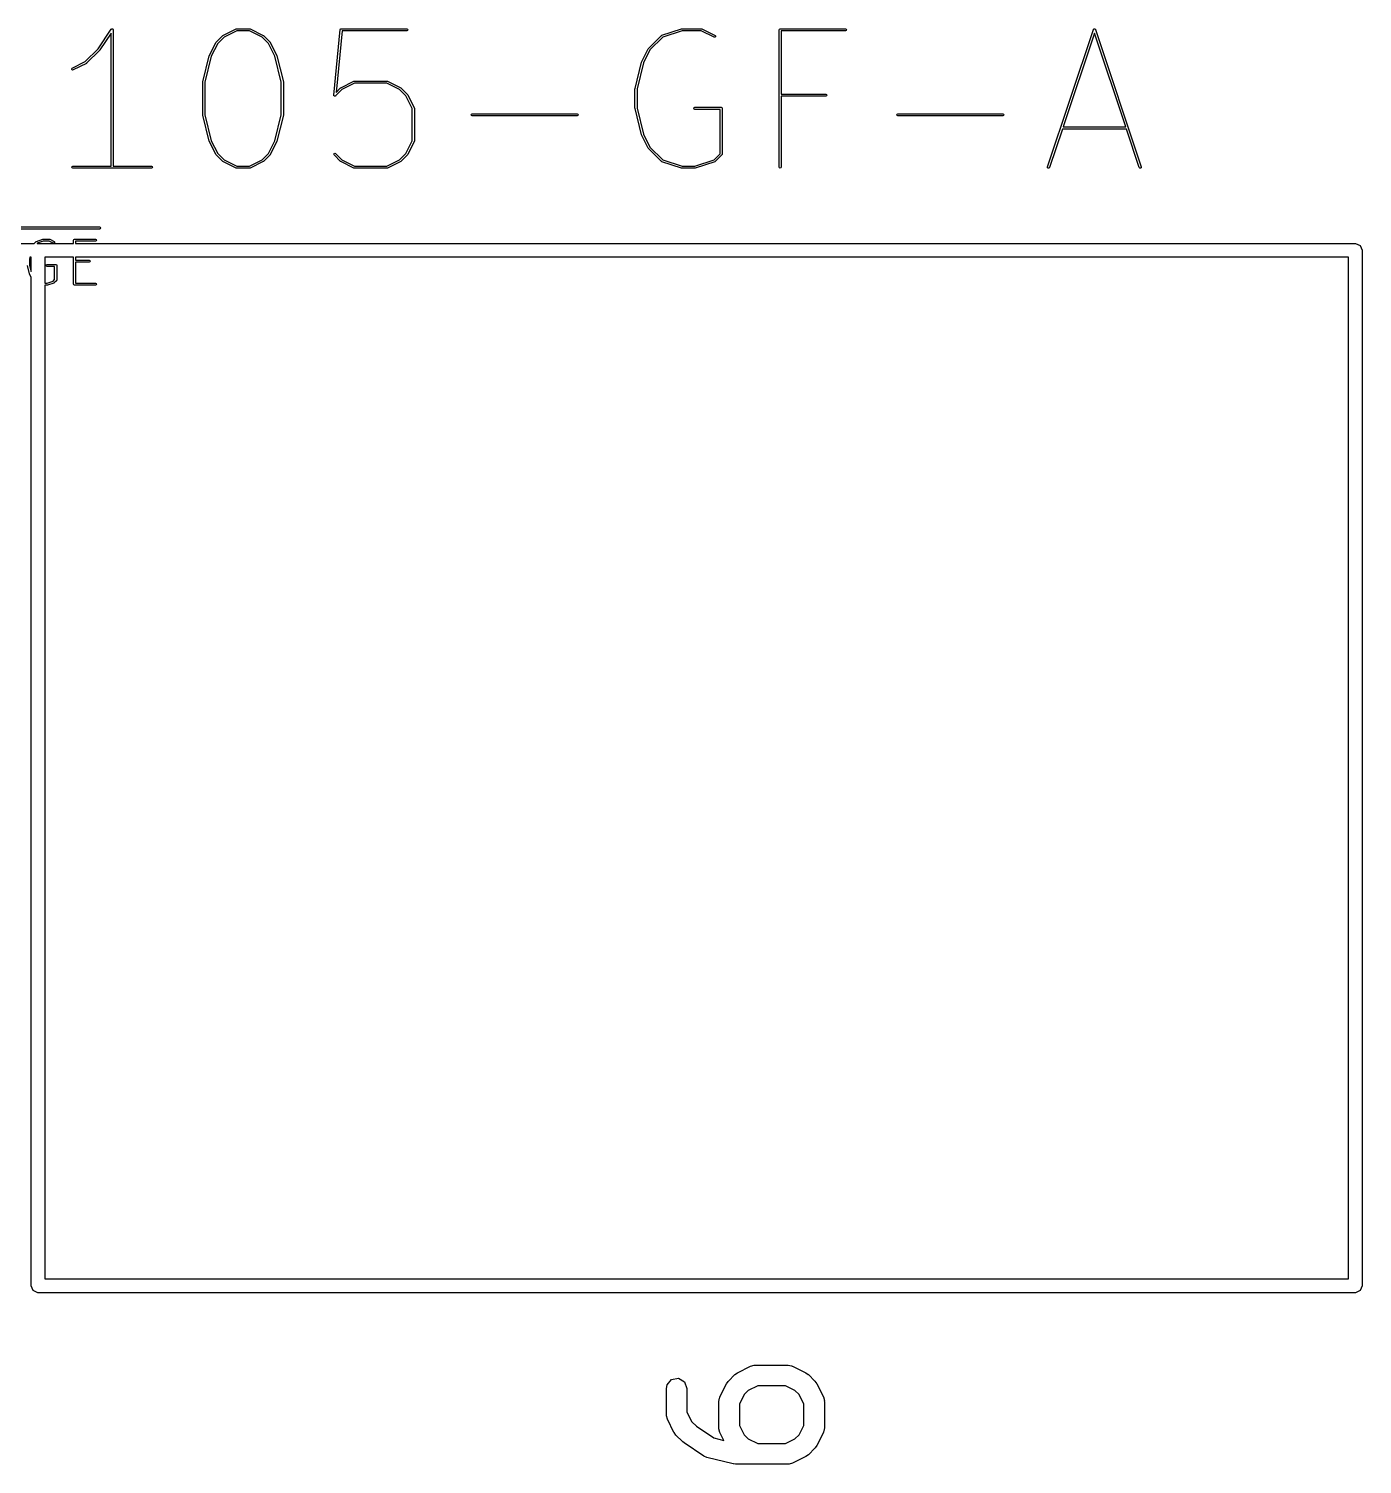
# Model space of a CAD drawing. Extents: x 0.14 to 2.87, y -2.36 to 0.08.
# Drawn here: x 2.034 to 2.4158, y -0.3546 to 0.0563 of the extents above; entities that cross this region are included whole.
import ezdxf

# ---------------------------------------------------------------- set-up
doc = ezdxf.new("R2010")
doc.units = 0
doc.header["$MEASUREMENT"] = 0
doc.layers.add('BLACK', color=7, linetype='CONTINUOUS')

msp = doc.modelspace()

# ---------------------------------------------------------------- linework, layer by layer
at = {"layer": 'BLACK', "linetype": 'CONTINUOUS'}
for p, q in [((2.05388, 0.050594), (2.05761, 0.056194)), ((2.05756, 0.055055), (2.05435, 0.050242)), ((2.05756, 0.016955), (2.05756, 0.055055)), ((2.05761, 0.056194), (2.05763, 0.056211)), ((2.05763, 0.056211), (2.05765, 0.056239)), ((2.05765, 0.056239), (2.05773, 0.056272)), ((2.05773, 0.056272), (2.0578, 0.05632)), ((2.0578, 0.05632), (2.05783, 0.056314)), ((2.05783, 0.056314), (2.05786, 0.056325)), ((2.05786, 0.056325), (2.05793, 0.056292)), ((2.05793, 0.056292), (2.05802, 0.056276)), ((2.05802, 0.056276), (2.05804, 0.05625)), ((2.05804, 0.05625), (2.05806, 0.056239)), ((2.05806, 0.056239), (2.0581, 0.056159)), ((2.0581, 0.056159), (2.05814, 0.056088)), ((2.05814, 0.056088), (2.05814, 0.056058)), ((2.05814, 0.056058), (2.05815, 0.05603)), ((2.05815, 0.05603), (2.05815, 0.016955)), ((2.08764, 0.052489), (2.08952, 0.054364)), ((2.0899, 0.053913), (2.08809, 0.052106)), ((2.08952, 0.054364), (2.08956, 0.054383)), ((2.08956, 0.054383), (2.08959, 0.054419)), ((2.08959, 0.054419), (2.09334, 0.056294)), ((2.09355, 0.055735), (2.0899, 0.053913)), ((2.09334, 0.056294), (2.09341, 0.056299)), ((2.09341, 0.056299), (2.09348, 0.056325)), ((2.09348, 0.056325), (2.09723, 0.056325)), ((2.09716, 0.055735), (2.09355, 0.055735)), ((2.1008, 0.053913), (2.09716, 0.055735)), ((2.09723, 0.056325), (2.09729, 0.056299)), ((2.09729, 0.056299), (2.09736, 0.056294)), ((2.09736, 0.056294), (2.10111, 0.054419)), ((2.10261, 0.052105), (2.1008, 0.053913)), ((2.10111, 0.054419), (2.10114, 0.054383)), ((2.10114, 0.054383), (2.10118, 0.054364)), ((2.10118, 0.054364), (2.10306, 0.052489)), ((2.1213, 0.037312), (2.12318, 0.056059)), ((2.12374, 0.055735), (2.12197, 0.038076)), ((2.12318, 0.056059), (2.12323, 0.056147)), ((2.12323, 0.056147), (2.12326, 0.056239)), ((2.12326, 0.056239), (2.12328, 0.056245)), ((2.12328, 0.056245), (2.12329, 0.056259)), ((2.12329, 0.056259), (2.12338, 0.056287)), ((2.12338, 0.056287), (2.12347, 0.056325)), ((2.12347, 0.056325), (2.14222, 0.056325)), ((2.14222, 0.055735), (2.12374, 0.055735)), ((2.14222, 0.056325), (2.14243, 0.056239)), ((2.14243, 0.055821), (2.14222, 0.055735)), ((2.14243, 0.056239), (2.14251, 0.05603)), ((2.14251, 0.05603), (2.14243, 0.055821)), ((2.21138, 0.050614), (2.21513, 0.054364)), ((2.2155, 0.053897), (2.21183, 0.050231)), ((2.21513, 0.054364), (2.21519, 0.05439)), ((2.21519, 0.05439), (2.21524, 0.054435)), ((2.21524, 0.054435), (2.22087, 0.05631)), ((2.22101, 0.055735), (2.2155, 0.053897)), ((2.22087, 0.05631), (2.22091, 0.056307)), ((2.22091, 0.056307), (2.22096, 0.056325)), ((2.22096, 0.056325), (2.22658, 0.056325)), ((2.22651, 0.055735), (2.22101, 0.055735)), ((2.2302, 0.053891), (2.22651, 0.055735)), ((2.22658, 0.056325), (2.22665, 0.056299)), ((2.22665, 0.056299), (2.22672, 0.056294)), ((2.22672, 0.056294), (2.23047, 0.054419)), ((2.23043, 0.053875), (2.2302, 0.053891)), ((2.2306, 0.054023), (2.23043, 0.053875)), ((2.23047, 0.054419), (2.23061, 0.054249)), ((2.23061, 0.054249), (2.2306, 0.054023)), ((2.24879, 0.05603), (2.24887, 0.056239)), ((2.24879, 0.01666), (2.24879, 0.05603)), ((2.24887, 0.056239), (2.24908, 0.056325)), ((2.24908, 0.056325), (2.26783, 0.056325)), ((2.26783, 0.055735), (2.24938, 0.055735)), ((2.24938, 0.055735), (2.24938, 0.037578)), ((2.26783, 0.056325), (2.26804, 0.056239)), ((2.26804, 0.055821), (2.26783, 0.055735)), ((2.26804, 0.056239), (2.26812, 0.05603)), ((2.26812, 0.05603), (2.26804, 0.055821)), ((2.32567, 0.016753), (2.33879, 0.056123)), ((2.33907, 0.055096), (2.33011, 0.028204)), ((2.33879, 0.056123), (2.3388, 0.05614)), ((2.3388, 0.05614), (2.33881, 0.056162)), ((2.33881, 0.056162), (2.33888, 0.056224)), ((2.33888, 0.056224), (2.33894, 0.056294)), ((2.33894, 0.056294), (2.33896, 0.056296)), ((2.33896, 0.056296), (2.33898, 0.05631)), ((2.33898, 0.05631), (2.33907, 0.056303)), ((2.33907, 0.056303), (2.33916, 0.05631)), ((2.34803, 0.028204), (2.33907, 0.055096)), ((2.33916, 0.05631), (2.33918, 0.056296)), ((2.33918, 0.056296), (2.3392, 0.056294)), ((2.3392, 0.056294), (2.33926, 0.056223)), ((2.33926, 0.056223), (2.33933, 0.056162)), ((2.33933, 0.056162), (2.33934, 0.05614)), ((2.33934, 0.05614), (2.33935, 0.056123)), ((2.33935, 0.056123), (2.35247, 0.016753)), ((2.05018, 0.046899), (2.05388, 0.050594)), ((2.05431, 0.050197), (2.05056, 0.046447)), ((2.05433, 0.050225), (2.05431, 0.050197)), ((2.05435, 0.050242), (2.05433, 0.050225)), ((2.08571, 0.048663), (2.08759, 0.052413)), ((2.08809, 0.052106), (2.08626, 0.048428)), ((2.08759, 0.052413), (2.08762, 0.052444)), ((2.08762, 0.052444), (2.08764, 0.052489)), ((2.10445, 0.048428), (2.10261, 0.052105)), ((2.10306, 0.052489), (2.10308, 0.052444)), ((2.10308, 0.052444), (2.10311, 0.052413)), ((2.10311, 0.052413), (2.10499, 0.048663)), ((2.20945, 0.046788), (2.21132, 0.050538)), ((2.21183, 0.050231), (2.20999, 0.046553)), ((2.21132, 0.050538), (2.21136, 0.05057)), ((2.21136, 0.05057), (2.21138, 0.050614)), ((2.04647, 0.045046), (2.05018, 0.046899)), ((2.05049, 0.046392), (2.04674, 0.044517)), ((2.05052, 0.046429), (2.05049, 0.046392)), ((2.05056, 0.046447), (2.05052, 0.046429)), ((2.08382, 0.041104), (2.08569, 0.048602)), ((2.08626, 0.048428), (2.0844, 0.040996)), ((2.08569, 0.048602), (2.08571, 0.048629)), ((2.08571, 0.048629), (2.08571, 0.048663)), ((2.1063, 0.040996), (2.10445, 0.048428)), ((2.10499, 0.048663), (2.10499, 0.048629)), ((2.10499, 0.048629), (2.10501, 0.048602)), ((2.10501, 0.048602), (2.10689, 0.041104)), ((2.20755, 0.039229), (2.20942, 0.046728)), ((2.20999, 0.046553), (2.20813, 0.039121)), ((2.20942, 0.046728), (2.20944, 0.046755)), ((2.20944, 0.046755), (2.20945, 0.046788)), ((2.04633, 0.044875), (2.04647, 0.045046)), ((2.04634, 0.044649), (2.04633, 0.044875)), ((2.04651, 0.044501), (2.04634, 0.044649)), ((2.04674, 0.044517), (2.04651, 0.044501)), ((2.08382, 0.041066), (2.08382, 0.041104)), ((2.10689, 0.041104), (2.10688, 0.041066)), ((2.12334, 0.039421), (2.12709, 0.041296)), ((2.12709, 0.041296), (2.12716, 0.041301)), ((2.12716, 0.041301), (2.12722, 0.041327)), ((2.12722, 0.041327), (2.1366, 0.041327)), ((2.1366, 0.041327), (2.13666, 0.041301)), ((2.13666, 0.041301), (2.13673, 0.041296)), ((2.13673, 0.041296), (2.14048, 0.039421)), ((2.08381, 0.041032), (2.08382, 0.041066)), ((2.08381, 0.031658), (2.08381, 0.041032)), ((2.0844, 0.040996), (2.0844, 0.031694)), ((2.1063, 0.031694), (2.1063, 0.040996)), ((2.10688, 0.041066), (2.10689, 0.041032)), ((2.10689, 0.041032), (2.10689, 0.031658)), ((2.12131, 0.037297), (2.1213, 0.037312)), ((2.1213, 0.037282), (2.12131, 0.037297)), ((2.12134, 0.037191), (2.1213, 0.037282)), ((2.12137, 0.037095), (2.12134, 0.037191)), ((2.12138, 0.037088), (2.12137, 0.037095)), ((2.12139, 0.037074), (2.12138, 0.037088)), ((2.12148, 0.037035), (2.12139, 0.037074)), ((2.12157, 0.036989), (2.12148, 0.037035)), ((2.12158, 0.036993), (2.12157, 0.036989)), ((2.1216, 0.036987), (2.12158, 0.036993)), ((2.12169, 0.037025), (2.1216, 0.036987)), ((2.12178, 0.037054), (2.12169, 0.037025)), ((2.12179, 0.037068), (2.12178, 0.037054)), ((2.12181, 0.037074), (2.12179, 0.037068)), ((2.12365, 0.038914), (2.12181, 0.037074)), ((2.12197, 0.038076), (2.12326, 0.039366)), ((2.12326, 0.039366), (2.12331, 0.039385)), ((2.12331, 0.039385), (2.12334, 0.039421)), ((2.12729, 0.040737), (2.12365, 0.038914)), ((2.13653, 0.040737), (2.12729, 0.040737)), ((2.14017, 0.038914), (2.13653, 0.040737)), ((2.14198, 0.037107), (2.14017, 0.038914)), ((2.14048, 0.039421), (2.14051, 0.039385)), ((2.14051, 0.039385), (2.14055, 0.039366)), ((2.14055, 0.039366), (2.14243, 0.037491)), ((2.1438, 0.033463), (2.14198, 0.037107)), ((2.14243, 0.037491), (2.14245, 0.037446)), ((2.14245, 0.037446), (2.14248, 0.037414)), ((2.14248, 0.037414), (2.14436, 0.033665)), ((2.20754, 0.039157), (2.20756, 0.039192)), ((2.20754, 0.033533), (2.20754, 0.039157)), ((2.20756, 0.039192), (2.20755, 0.039229)), ((2.20813, 0.039121), (2.20813, 0.033569)), ((2.24938, 0.037578), (2.2622, 0.037578)), ((2.2622, 0.036987), (2.24938, 0.036987)), ((2.24938, 0.036987), (2.24938, 0.01666)), ((2.2622, 0.037578), (2.26241, 0.037491)), ((2.26241, 0.037074), (2.2622, 0.036987)), ((2.26241, 0.037491), (2.2625, 0.037282)), ((2.2625, 0.037282), (2.26241, 0.037074)), ((2.1438, 0.024229), (2.1438, 0.033463)), ((2.14436, 0.033665), (2.14436, 0.033596)), ((2.14436, 0.033596), (2.14439, 0.033533)), ((2.14439, 0.033533), (2.14439, 0.024159)), ((2.20756, 0.033498), (2.20754, 0.033533)), ((2.20755, 0.033461), (2.20756, 0.033498)), ((2.20942, 0.025962), (2.20755, 0.033461)), ((2.20813, 0.033569), (2.20999, 0.026137)), ((2.22441, 0.033533), (2.2245, 0.033742)), ((2.2245, 0.033324), (2.22441, 0.033533)), ((2.2245, 0.033742), (2.22471, 0.033828)), ((2.22471, 0.033238), (2.2245, 0.033324)), ((2.22471, 0.033828), (2.23221, 0.033828)), ((2.23191, 0.033238), (2.22471, 0.033238)), ((2.23191, 0.020532), (2.23191, 0.033238)), ((2.23221, 0.033828), (2.23242, 0.033742)), ((2.23242, 0.033742), (2.2325, 0.033533)), ((2.2325, 0.033533), (2.2325, 0.020409)), ((2.08382, 0.031623), (2.08381, 0.031658)), ((2.08382, 0.031586), (2.08382, 0.031623)), ((2.08569, 0.024087), (2.08382, 0.031586)), ((2.0844, 0.031694), (2.08626, 0.024262)), ((2.10445, 0.024262), (2.1063, 0.031694)), ((2.10689, 0.031586), (2.10501, 0.024087)), ((2.10689, 0.031658), (2.10688, 0.031623)), ((2.10688, 0.031623), (2.10689, 0.031586)), ((2.16067, 0.031658), (2.16076, 0.031867)), ((2.16076, 0.031449), (2.16067, 0.031658)), ((2.16076, 0.031867), (2.16097, 0.031953)), ((2.16097, 0.031363), (2.16076, 0.031449)), ((2.16097, 0.031953), (2.19096, 0.031953)), ((2.19096, 0.031363), (2.16097, 0.031363)), ((2.19096, 0.031953), (2.19117, 0.031867)), ((2.19117, 0.031449), (2.19096, 0.031363)), ((2.19117, 0.031867), (2.19126, 0.031658)), ((2.19126, 0.031658), (2.19117, 0.031449)), ((2.28253, 0.031658), (2.28262, 0.031867)), ((2.28262, 0.031449), (2.28253, 0.031658)), ((2.28262, 0.031867), (2.28283, 0.031953)), ((2.28283, 0.031363), (2.28262, 0.031449)), ((2.28283, 0.031953), (2.31282, 0.031953)), ((2.31282, 0.031363), (2.28283, 0.031363)), ((2.31282, 0.031953), (2.31303, 0.031867)), ((2.31303, 0.031449), (2.31282, 0.031363)), ((2.31303, 0.031867), (2.31312, 0.031658)), ((2.31312, 0.031658), (2.31303, 0.031449)), ((2.20944, 0.025935), (2.20942, 0.025962)), ((2.20945, 0.025902), (2.20944, 0.025935)), ((2.21132, 0.022152), (2.20945, 0.025902)), ((2.20999, 0.026137), (2.21183, 0.022459)), ((2.32991, 0.027613), (2.32623, 0.016567)), ((2.34823, 0.027613), (2.32991, 0.027613)), ((2.33011, 0.028204), (2.34803, 0.028204)), ((2.35191, 0.016567), (2.34823, 0.027613)), ((2.08571, 0.02406), (2.08569, 0.024087)), ((2.08571, 0.024027), (2.08571, 0.02406)), ((2.08759, 0.020277), (2.08571, 0.024027)), ((2.08626, 0.024262), (2.08809, 0.020584)), ((2.08809, 0.020584), (2.0899, 0.018777)), ((2.1008, 0.018777), (2.10261, 0.020584)), ((2.10261, 0.020584), (2.10445, 0.024262)), ((2.10499, 0.024027), (2.10311, 0.020277)), ((2.10501, 0.024087), (2.10499, 0.02406)), ((2.10499, 0.02406), (2.10499, 0.024027)), ((2.1213, 0.020409), (2.12139, 0.020618)), ((2.12139, 0.020618), (2.1216, 0.020705)), ((2.1216, 0.020705), (2.12181, 0.020618)), ((2.12181, 0.020618), (2.12365, 0.018777)), ((2.14017, 0.018777), (2.14198, 0.020584)), ((2.14198, 0.020584), (2.1438, 0.024229)), ((2.14436, 0.024027), (2.14248, 0.020277)), ((2.14439, 0.024159), (2.14436, 0.024095)), ((2.14436, 0.024095), (2.14436, 0.024027)), ((2.21136, 0.02212), (2.21132, 0.022152)), ((2.21138, 0.022075), (2.21136, 0.02212)), ((2.21513, 0.018326), (2.21138, 0.022075)), ((2.21183, 0.022459), (2.2155, 0.018793)), ((2.04631, 0.01666), (2.0464, 0.016869)), ((2.0464, 0.016451), (2.04631, 0.01666)), ((2.0464, 0.016869), (2.04661, 0.016955)), ((2.04661, 0.016365), (2.0464, 0.016451)), ((2.04661, 0.016955), (2.05756, 0.016955)), ((2.05815, 0.016955), (2.0691, 0.016955)), ((2.0691, 0.016955), (2.06931, 0.016869)), ((2.06931, 0.016451), (2.0691, 0.016365)), ((2.06931, 0.016869), (2.0694, 0.01666)), ((2.0694, 0.01666), (2.06931, 0.016451)), ((2.08762, 0.020246), (2.08759, 0.020277)), ((2.08764, 0.020201), (2.08762, 0.020246)), ((2.08952, 0.018326), (2.08764, 0.020201)), ((2.08956, 0.018307), (2.08952, 0.018326)), ((2.08959, 0.018271), (2.08956, 0.018307)), ((2.09334, 0.016396), (2.08959, 0.018271)), ((2.0899, 0.018777), (2.09355, 0.016955)), ((2.09355, 0.016955), (2.09716, 0.016955)), ((2.09716, 0.016955), (2.1008, 0.018777)), ((2.10111, 0.018271), (2.09736, 0.016396)), ((2.10114, 0.018307), (2.10111, 0.018271)), ((2.10118, 0.018326), (2.10114, 0.018307)), ((2.10306, 0.020201), (2.10118, 0.018326)), ((2.10308, 0.020246), (2.10306, 0.020201)), ((2.10311, 0.020277), (2.10308, 0.020246)), ((2.12139, 0.020201), (2.1213, 0.020409)), ((2.12326, 0.018326), (2.12139, 0.020201)), ((2.12331, 0.018307), (2.12326, 0.018326)), ((2.12334, 0.018271), (2.12331, 0.018307)), ((2.12709, 0.016396), (2.12334, 0.018271)), ((2.12365, 0.018777), (2.12729, 0.016955)), ((2.12729, 0.016955), (2.13653, 0.016955)), ((2.13653, 0.016955), (2.14017, 0.018777)), ((2.14048, 0.018271), (2.13673, 0.016396)), ((2.14051, 0.018307), (2.14048, 0.018271)), ((2.14055, 0.018326), (2.14051, 0.018307)), ((2.14243, 0.020201), (2.14055, 0.018326)), ((2.14245, 0.020246), (2.14243, 0.020201)), ((2.14248, 0.020277), (2.14245, 0.020246)), ((2.21519, 0.018299), (2.21513, 0.018326)), ((2.21524, 0.018254), (2.21519, 0.018299)), ((2.22087, 0.01638), (2.21524, 0.018254)), ((2.2155, 0.018793), (2.22101, 0.016955)), ((2.22101, 0.016955), (2.22466, 0.016955)), ((2.22466, 0.016955), (2.23017, 0.018793)), ((2.23043, 0.018254), (2.2248, 0.01638)), ((2.23017, 0.018793), (2.23191, 0.020532)), ((2.23048, 0.0183), (2.23043, 0.018254)), ((2.23054, 0.018326), (2.23048, 0.0183)), ((2.23242, 0.020201), (2.23054, 0.018326)), ((2.23247, 0.020316), (2.23242, 0.020201)), ((2.2325, 0.020409), (2.23247, 0.020316)), ((2.24887, 0.016451), (2.24879, 0.01666)), ((2.24908, 0.016365), (2.24887, 0.016451)), ((2.24929, 0.016451), (2.24908, 0.016365)), ((2.24938, 0.01666), (2.24929, 0.016451)), ((2.32568, 0.016528), (2.32567, 0.016753)), ((2.32585, 0.01638), (2.32568, 0.016528)), ((2.32623, 0.016567), (2.32608, 0.016396)), ((2.35206, 0.016396), (2.35191, 0.016567)), ((2.35246, 0.016528), (2.35229, 0.01638)), ((2.35247, 0.016753), (2.35246, 0.016528)), ((2.05786, 0.016365), (2.04661, 0.016365)), ((2.0691, 0.016365), (2.05786, 0.016365)), ((2.09341, 0.016391), (2.09334, 0.016396)), ((2.09348, 0.016365), (2.09341, 0.016391)), ((2.09723, 0.016365), (2.09348, 0.016365)), ((2.09729, 0.016391), (2.09723, 0.016365)), ((2.09736, 0.016396), (2.09729, 0.016391)), ((2.12716, 0.016391), (2.12709, 0.016396)), ((2.12722, 0.016365), (2.12716, 0.016391)), ((2.1366, 0.016365), (2.12722, 0.016365)), ((2.13666, 0.016391), (2.1366, 0.016365)), ((2.13673, 0.016396), (2.13666, 0.016391)), ((2.22091, 0.016383), (2.22087, 0.01638)), ((2.22096, 0.016365), (2.22091, 0.016383)), ((2.22471, 0.016365), (2.22096, 0.016365)), ((2.22475, 0.016383), (2.22471, 0.016365)), ((2.2248, 0.01638), (2.22475, 0.016383)), ((2.32608, 0.016396), (2.32585, 0.01638)), ((2.35229, 0.01638), (2.35206, 0.016396)), ((2.00876, -0.00043), (2.05423, -0.00043)), ((2.05423, -0.00102), (2.00876, -0.00102)), ((2.0362, -0.004543), (2.038, -0.003943)), ((2.038, -0.003943), (2.03805, -0.003946)), ((2.03805, -0.003946), (2.0381, -0.003927)), ((2.0381, -0.003927), (2.0399, -0.003927)), ((2.0399, -0.003927), (2.03996, -0.003954)), ((2.03996, -0.003954), (2.04003, -0.003959)), ((2.04003, -0.003959), (2.04123, -0.004559)), ((2.0468, -0.004223), (2.04689, -0.004014)), ((2.04689, -0.004014), (2.04709, -0.003927)), ((2.04709, -0.003927), (2.05309, -0.003927)), ((2.05309, -0.003927), (2.0533, -0.004014)), ((2.0533, -0.004014), (2.05339, -0.004223)), ((2.05423, -0.00043), (2.05444, -0.000516)), ((2.05444, -0.000934), (2.05423, -0.00102)), ((2.05444, -0.000516), (2.05453, -0.000725)), ((2.05453, -0.000725), (2.05444, -0.000934)), ((2.02741, -0.005118), (2.03558, -0.005118)), ((2.03558, -0.005118), (2.03609, -0.004614)), ((2.03609, -0.004614), (2.03615, -0.004588)), ((2.03615, -0.004588), (2.0362, -0.004543)), ((2.03645, -0.005081), (2.03636, -0.005176)), ((2.03636, -0.005176), (2.03642, -0.0052)), ((2.03642, -0.0052), (2.03661, -0.005118)), ((2.03814, -0.004518), (2.03645, -0.005081)), ((2.03661, -0.005118), (2.0468, -0.005118)), ((2.03983, -0.004518), (2.03814, -0.004518)), ((2.04096, -0.005087), (2.03983, -0.004518)), ((2.04119, -0.005103), (2.04096, -0.005087)), ((2.04136, -0.004955), (2.04119, -0.005103)), ((2.04123, -0.004559), (2.04137, -0.004729)), ((2.04137, -0.004729), (2.04136, -0.004955)), ((2.0468, -0.005118), (2.0468, -0.004223)), ((2.05309, -0.004518), (2.04739, -0.004518)), ((2.04739, -0.004518), (2.04739, -0.005118)), ((2.04739, -0.005118), (2.41378, -0.005118)), ((2.0533, -0.004432), (2.05309, -0.004518)), ((2.05339, -0.004223), (2.0533, -0.004432)), ((2.41378, -0.005118), (2.41517, -0.005695)), ((2.41517, -0.005695), (2.41575, -0.007087)), ((2.41575, -0.007087), (2.41575, -0.303543)), ((2.03421, -0.013893), (2.03361, -0.011494)), ((2.03434, -0.009055), (2.03419, -0.009658)), ((2.03419, -0.009658), (2.03419, -0.011385)), ((2.03419, -0.011385), (2.03465, -0.013204)), ((2.03465, -0.009055), (2.03434, -0.009055)), ((2.03465, -0.013204), (2.03465, -0.009055)), ((2.0468, -0.009055), (2.03858, -0.009055)), ((2.03858, -0.009055), (2.03858, -0.016526)), ((2.039, -0.011422), (2.03909, -0.011213)), ((2.03909, -0.011631), (2.039, -0.011422)), ((2.03909, -0.011213), (2.0393, -0.011127)), ((2.0393, -0.011717), (2.03909, -0.011631)), ((2.0393, -0.011127), (2.04169, -0.011127)), ((2.0414, -0.011717), (2.0393, -0.011717)), ((2.0414, -0.015499), (2.0414, -0.011717)), ((2.04169, -0.011127), (2.0419, -0.011213)), ((2.0419, -0.011213), (2.04199, -0.011422)), ((2.04199, -0.011422), (2.04199, -0.015621)), ((2.0468, -0.016821), (2.0468, -0.009055)), ((2.04739, -0.009055), (2.04739, -0.009927)), ((2.41181, -0.009055), (2.04739, -0.009055)), ((2.04739, -0.009927), (2.05129, -0.009927)), ((2.05129, -0.010517), (2.04739, -0.010517)), ((2.04739, -0.010517), (2.04739, -0.016526)), ((2.05129, -0.009927), (2.0515, -0.010013)), ((2.0515, -0.010431), (2.05129, -0.010517)), ((2.0515, -0.010013), (2.05159, -0.010222)), ((2.05159, -0.010222), (2.0515, -0.010431)), ((2.41181, -0.301575), (2.41181, -0.009055)), ((2.03423, -0.01392), (2.03421, -0.013893)), ((2.03423, -0.013954), (2.03423, -0.01392)), ((2.03465, -0.014782), (2.03423, -0.013954)), ((2.03465, -0.303543), (2.03465, -0.014782)), ((2.03925, -0.016526), (2.04094, -0.015963)), ((2.04094, -0.015963), (2.0414, -0.015499)), ((2.0413, -0.01643), (2.04124, -0.016456)), ((2.0419, -0.01583), (2.0413, -0.01643)), ((2.04195, -0.015715), (2.0419, -0.01583)), ((2.04199, -0.015621), (2.04195, -0.015715)), ((2.03858, -0.016526), (2.03925, -0.016526)), ((2.0393, -0.017116), (2.03858, -0.017116)), ((2.03858, -0.017116), (2.03858, -0.301575)), ((2.03934, -0.017098), (2.0393, -0.017116)), ((2.03939, -0.017101), (2.03934, -0.017098)), ((2.04119, -0.016501), (2.03939, -0.017101)), ((2.04124, -0.016456), (2.04119, -0.016501)), ((2.04689, -0.01703), (2.0468, -0.016821)), ((2.04709, -0.017116), (2.04689, -0.01703)), ((2.05309, -0.017116), (2.04709, -0.017116)), ((2.04739, -0.016526), (2.05309, -0.016526)), ((2.05309, -0.016526), (2.0533, -0.016612)), ((2.0533, -0.01703), (2.05309, -0.017116)), ((2.0533, -0.016612), (2.05339, -0.016821)), ((2.05339, -0.016821), (2.0533, -0.01703)), ((2.03522, -0.304935), (2.03465, -0.303543)), ((2.03858, -0.301575), (2.41181, -0.301575)), ((2.41575, -0.303543), (2.41517, -0.304935)), ((2.03661, -0.305512), (2.03522, -0.304935)), ((2.41378, -0.305512), (2.03661, -0.305512)), ((2.41517, -0.304935), (2.41378, -0.305512)), ((2.23614, -0.328976), (2.23686, -0.328469)), ((2.23686, -0.328469), (2.23691, -0.328423)), ((2.23691, -0.328423), (2.24066, -0.326548)), ((2.24066, -0.326548), (2.24164, -0.326255)), ((2.24164, -0.326255), (2.24181, -0.326296)), ((2.24181, -0.326296), (2.24198, -0.326236)), ((2.24198, -0.326236), (2.25135, -0.326236)), ((2.25135, -0.326236), (2.25236, -0.326414)), ((2.25236, -0.326414), (2.2525, -0.326528)), ((2.2525, -0.326528), (2.25267, -0.326548)), ((2.25267, -0.326548), (2.25642, -0.328423)), ((2.25642, -0.328423), (2.25713, -0.328948)), ((2.21653, -0.332938), (2.21671, -0.331928)), ((2.21671, -0.331928), (2.218, -0.330381)), ((2.218, -0.330381), (2.21999, -0.33003)), ((2.21999, -0.33003), (2.22174, -0.33104)), ((2.22174, -0.33104), (2.22243, -0.332938)), ((2.23184, -0.335367), (2.23371, -0.331618)), ((2.23371, -0.331618), (2.23424, -0.330909)), ((2.23424, -0.330909), (2.23427, -0.33085)), ((2.23427, -0.33085), (2.23614, -0.328976)), ((2.24268, -0.332142), (2.23998, -0.33349)), ((2.25066, -0.332142), (2.24268, -0.332142)), ((2.25335, -0.33349), (2.25066, -0.332142)), ((2.25713, -0.328948), (2.25719, -0.328976)), ((2.25719, -0.328976), (2.25906, -0.33085)), ((2.25906, -0.33085), (2.25957, -0.331574)), ((2.25957, -0.331574), (2.25962, -0.331618)), ((2.25962, -0.331618), (2.26149, -0.335367)), ((2.21653, -0.340437), (2.21653, -0.332938)), ((2.22243, -0.332938), (2.22243, -0.33974)), ((2.23153, -0.336688), (2.2317, -0.335678)), ((2.23153, -0.344187), (2.23153, -0.336688)), ((2.2317, -0.335678), (2.23182, -0.335543)), ((2.23182, -0.335543), (2.23184, -0.335367)), ((2.23878, -0.334687), (2.23743, -0.337385)), ((2.23998, -0.33349), (2.23878, -0.334687)), ((2.25455, -0.334687), (2.25335, -0.33349)), ((2.2559, -0.337385), (2.25455, -0.334687)), ((2.26149, -0.335367), (2.26178, -0.33635)), ((2.26178, -0.33635), (2.26174, -0.336522)), ((2.26174, -0.336522), (2.2618, -0.336688)), ((2.2618, -0.336688), (2.2618, -0.344187)), ((2.21659, -0.340603), (2.21653, -0.340437)), ((2.21655, -0.340775), (2.21659, -0.340603)), ((2.21684, -0.341758), (2.21655, -0.340775)), ((2.22243, -0.33974), (2.22378, -0.342438)), ((2.23743, -0.337385), (2.23743, -0.34349)), ((2.2559, -0.34349), (2.2559, -0.337385)), ((2.21871, -0.345507), (2.21684, -0.341758)), ((2.22378, -0.342438), (2.22511, -0.343767)), ((2.22511, -0.343767), (2.23007, -0.347071)), ((2.23159, -0.344353), (2.23153, -0.344187)), ((2.23155, -0.344524), (2.23159, -0.344353)), ((2.23184, -0.345507), (2.23155, -0.344524)), ((2.23743, -0.34349), (2.23878, -0.346187)), ((2.25455, -0.346187), (2.2559, -0.34349)), ((2.26163, -0.345197), (2.26151, -0.345332)), ((2.2618, -0.344187), (2.26163, -0.345197)), ((2.21876, -0.345552), (2.21871, -0.345507)), ((2.21927, -0.346275), (2.21876, -0.345552)), ((2.22114, -0.34815), (2.21927, -0.346275)), ((2.22127, -0.348208), (2.22114, -0.34815)), ((2.22159, -0.348519), (2.22127, -0.348208)), ((2.22722, -0.352268), (2.22159, -0.348519)), ((2.23007, -0.347071), (2.23298, -0.3478)), ((2.23298, -0.3478), (2.23184, -0.345507)), ((2.23878, -0.346187), (2.23998, -0.347384)), ((2.23998, -0.347384), (2.24268, -0.348733)), ((2.24268, -0.348733), (2.25066, -0.348733)), ((2.25066, -0.348733), (2.25335, -0.347384)), ((2.25335, -0.347384), (2.25455, -0.346187)), ((2.25962, -0.349257), (2.25909, -0.349966)), ((2.26149, -0.345507), (2.25962, -0.349257)), ((2.26151, -0.345332), (2.26149, -0.345507)), ((2.22723, -0.352272), (2.22722, -0.352268)), ((2.22814, -0.352676), (2.22723, -0.352272)), ((2.23564, -0.354551), (2.22814, -0.352676)), ((2.25642, -0.352452), (2.25267, -0.354327)), ((2.25647, -0.352405), (2.25642, -0.352452)), ((2.25719, -0.351899), (2.25647, -0.352405)), ((2.25906, -0.350024), (2.25719, -0.351899)), ((2.25909, -0.349966), (2.25906, -0.350024)), ((2.23577, -0.354536), (2.23564, -0.354551)), ((2.23635, -0.354639), (2.23577, -0.354536)), ((2.25135, -0.354639), (2.23635, -0.354639)), ((2.25152, -0.354578), (2.25135, -0.354639)), ((2.25169, -0.354619), (2.25152, -0.354578)), ((2.25267, -0.354327), (2.25169, -0.354619))]:
    msp.add_line(p, q, dxfattribs=at)

doc.saveas('drawing.dxf')
